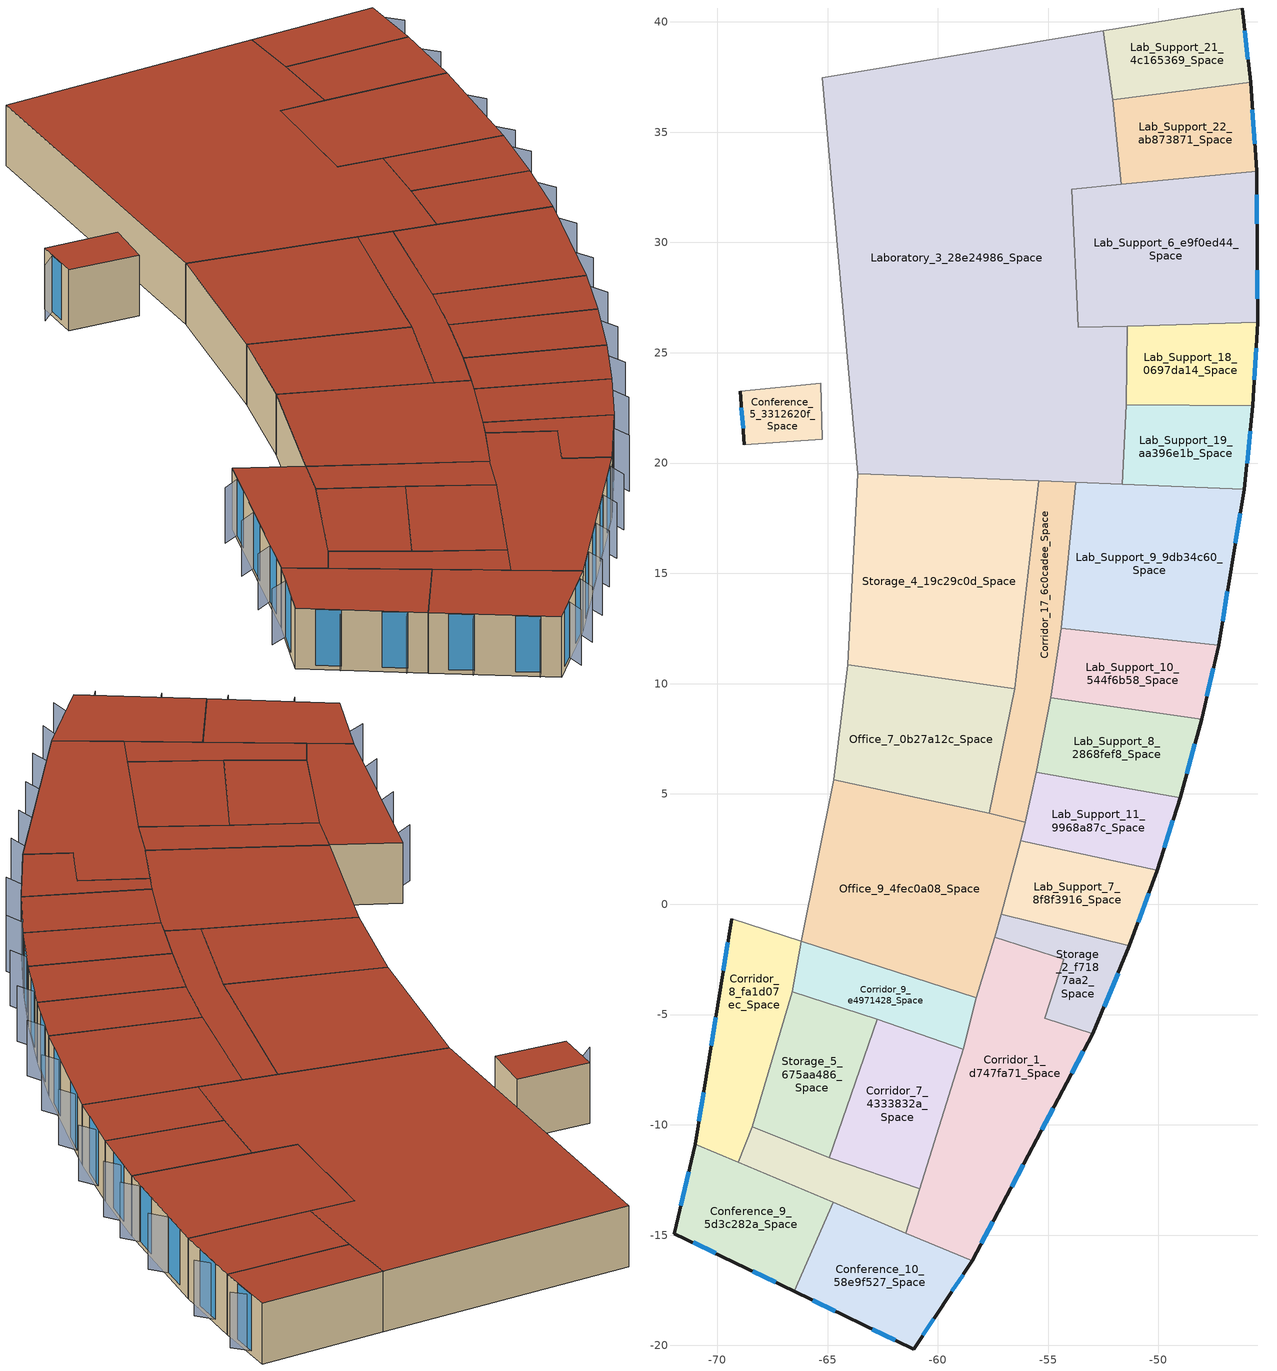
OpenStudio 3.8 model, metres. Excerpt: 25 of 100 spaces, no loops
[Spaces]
Office_7_0b27a12c_Space
 floor outside: -56.52,9.76 -57.66,4.12 -64.73,5.64 -64.08,10.85 z18.9
 wall to Office_9_4fec0a08_Space: -64.73,5.64 -57.66,4.12 z18.9:21.95
 wall to Corridor_17_6c0cadee_Space: -57.66,4.12 -56.52,9.76 z18.9:21.95
 wall to Storage_4_19c29c0d_Space: -56.52,9.76 -64.08,10.85 z18.9:21.95
 wall to Writeup_b81e36e5_Space: -64.08,10.85 -64.73,5.64 z18.9:21.95
 roof outside: -64.08,10.85 -64.73,5.64 -57.66,4.12 -56.52,9.76 z21.95
Office_9_4fec0a08_Space
 floor outside: -56.03,3.72 -56.24,2.88 -57.12,-0.45 -57.42,-1.49 -58.27,-4.23 -66.18,-1.68 -64.73,5.64 -57.66,4.12 z18.9
 wall to Storage_2_f7187aa2_Space: -57.42,-1.49 -57.12,-0.45 z18.9:21.95
 wall to Lab_Support_7_8f8f3916_Space: -57.12,-0.45 -56.24,2.88 z18.9:21.95
 wall to Lab_Support_11_9968a87c_Space: -56.24,2.88 -56.03,3.72 z18.9:21.95
 wall to Corridor_17_6c0cadee_Space: -56.03,3.72 -57.66,4.12 z18.9:21.95
 wall to Writeup_b81e36e5_Space: -64.73,5.64 -66.18,-1.68 z18.9:21.95
 wall to Corridor_9_e4971428_Space: -66.18,-1.68 -58.27,-4.23 z18.9:21.95
 wall to Corridor_1_d747fa71_Space: -58.27,-4.23 -57.42,-1.49 z18.9:21.95
 roof outside: -64.73,5.64 -66.18,-1.68 -58.27,-4.23 -57.42,-1.49 -57.12,-0.45 -56.24,2.88 -56.03,3.72 -57.66,4.12 z21.95
Lab_Support_6_e9f0ed44_Space
 floor outside: -45.55,33.22 -45.51,26.38 -53.65,26.15 -53.93,32.42 z18.9
 wall outside: -45.51,26.38 -45.55,33.22 z18.9:21.95
 wall to Laboratory_3_28e24986_Space: -51.69,32.63 -53.93,32.42 -53.65,26.15 -51.42,26.21 z18.9:21.95
 wall to Lab_Support_22_ab873871_Space: -45.55,33.22 -51.69,32.63 z18.9:21.95
 wall to Lab_Support_18_0697da14_Space: -51.42,26.21 -45.51,26.38 z18.9:21.95
 window: -45.52,27.44 -45.52,28.74 / -45.53,30.86 -45.54,32.16 z19.12:21.92
 roof outside: -53.93,32.42 -53.65,26.15 -45.51,26.38 -45.55,33.22 z21.95
Lab_Support_7_8f8f3916_Space
 floor outside: -50.06,1.55 -51.32,-1.89 -57.12,-0.45 -56.24,2.88 z18.9
 wall outside: -51.32,-1.89 -50.06,1.55 z18.9:21.95
 wall to Storage_2_f7187aa2_Space: -57.12,-0.45 -51.32,-1.89 z18.9:21.95
 wall to Lab_Support_11_9968a87c_Space: -50.06,1.55 -56.24,2.88 z18.9:21.95
 window: -50.93,-0.82 -50.45,0.49 z19.12:21.92
 roof outside: -56.24,2.88 -57.12,-0.45 -51.32,-1.89 -50.06,1.55 z21.95
Lab_Support_8_2868fef8_Space
 floor outside: -48.05,8.38 -49.02,4.82 -55.53,5.98 -54.89,9.37 z18.9
 wall outside: -49.02,4.82 -48.05,8.38 z18.9:21.95
 wall to Lab_Support_11_9968a87c_Space: -55.53,5.98 -49.02,4.82 z18.9:21.95
 wall to Lab_Support_10_544f6b58_Space: -48.05,8.38 -54.89,9.37 z18.9:21.95
 wall to Corridor_17_6c0cadee_Space: -54.89,9.37 -55.53,5.98 z18.9:21.95
 window: -48.72,5.93 -48.35,7.28 z19.12:21.92
 roof outside: -54.89,9.37 -55.53,5.98 -49.02,4.82 -48.05,8.38 z21.95
Lab_Support_9_9db34c60_Space
 floor outside: -46.1,18.82 -47.28,11.74 -54.41,12.51 -53.75,19.12 z18.9
 wall outside: -47.28,11.74 -46.1,18.82 z18.9:21.95
 wall to Lab_Support_10_544f6b58_Space: -54.41,12.51 -47.28,11.74 z18.9:21.95
 wall to Laboratory_3_28e24986_Space: -51.65,19.04 -53.75,19.12 z18.9:21.95
 wall to Corridor_17_6c0cadee_Space: -53.75,19.12 -54.41,12.51 z18.9:21.95
 wall to Lab_Support_19_aa396e1b_Space: -46.1,18.82 -51.65,19.04 z18.9:21.95
 window: -47.09,12.84 -46.87,14.19 / -46.51,16.38 -46.29,17.72 z19.12:21.92
 roof outside: -53.75,19.12 -54.41,12.51 -47.28,11.74 -46.1,18.82 z21.95
Lab_Support_10_544f6b58_Space
 floor outside: -47.28,11.74 -48.05,8.38 -54.89,9.37 -54.41,12.51 z18.9
 wall outside: -48.05,8.38 -47.28,11.74 z18.9:21.95
 wall to Corridor_17_6c0cadee_Space: -54.41,12.51 -54.89,9.37 z18.9:21.95
 window: -47.81,9.42 -47.51,10.7 z19.12:21.92
 roof outside: -54.41,12.51 -54.89,9.37 -48.05,8.38 -47.28,11.74 z21.95
Lab_Support_11_9968a87c_Space
 floor outside: -49.02,4.82 -50.06,1.55 -56.24,2.88 -56.03,3.72 -55.53,5.98 z18.9
 wall outside: -50.06,1.55 -49.02,4.82 z18.9:21.95
 wall to Corridor_17_6c0cadee_Space: -55.53,5.98 -56.03,3.72 z18.9:21.95
 window: -49.74,2.57 -49.34,3.81 z19.12:21.92
 roof outside: -55.53,5.98 -56.03,3.72 -56.24,2.88 -50.06,1.55 -49.02,4.82 z21.95
Lab_Support_18_0697da14_Space
 floor outside: -45.51,26.38 -45.72,22.6 -51.47,22.65 -51.42,26.21 z18.9
 wall outside: -45.72,22.6 -45.51,26.38 z18.9:21.95
 wall to Lab_Support_19_aa396e1b_Space: -51.47,22.65 -45.72,22.6 z18.9:21.95
 wall to Laboratory_3_28e24986_Space: -51.42,26.21 -51.47,22.65 z18.9:21.95
 window: -45.66,23.77 -45.58,25.21 z19.12:21.92
 roof outside: -51.42,26.21 -51.47,22.65 -45.72,22.6 -45.51,26.38 z21.95
Lab_Support_19_aa396e1b_Space
 floor outside: -45.72,22.6 -46.1,18.82 -51.65,19.04 -51.47,22.65 z18.9
 wall outside: -46.1,18.82 -45.72,22.6 z18.9:21.95
 wall to Laboratory_3_28e24986_Space: -51.47,22.65 -51.65,19.04 z18.9:21.95
 window: -45.99,19.99 -45.84,21.43 z19.12:21.92
 roof outside: -51.47,22.65 -51.65,19.04 -46.1,18.82 -45.72,22.6 z21.95
Lab_Support_21_4c165369_Space
 floor outside: -46.2,40.63 -45.82,37.28 -52.07,36.47 -52.49,39.59 z18.9
 wall outside: -45.82,37.28 -46.2,40.63 z18.9:21.95
 wall to Lab_Support_5_fa7be7b9_Space: -46.2,40.63 -52.49,39.59 z18.9:21.95
 wall to Laboratory_3_28e24986_Space: -52.49,39.59 -52.07,36.47 z18.9:21.95
 wall to Lab_Support_22_ab873871_Space: -52.07,36.47 -45.82,37.28 z18.9:21.95
 window: -45.94,38.31 -46.08,39.59 z19.12:21.92
 roof outside: -52.49,39.59 -52.07,36.47 -45.82,37.28 -46.2,40.63 z21.95
Lab_Support_22_ab873871_Space
 floor outside: -45.82,37.28 -45.55,33.22 -51.69,32.63 -52.07,36.47 z18.9
 wall outside: -45.55,33.22 -45.82,37.28 z18.9:21.95
 wall to Laboratory_3_28e24986_Space: -52.07,36.47 -51.69,32.63 z18.9:21.95
 window: -45.63,34.48 -45.74,36.02 z19.12:21.92
 roof outside: -52.07,36.47 -51.69,32.63 -45.55,33.22 -45.82,37.28 z21.95
Laboratory_3_28e24986_Space
 floor outside: -52.49,39.59 -52.07,36.47 -51.69,32.63 -53.93,32.42 -53.65,26.15 -51.42,26.21 -51.47,22.65 -51.65,19.04 -63.63,19.52 -65.23,37.48 z18.9
 wall to Laboratory_1_ea6b16f2_Space: -52.49,39.59 -65.23,37.48 z18.9:21.95
 wall to Writeup_b81e36e5_Space: -65.23,37.48 -63.63,19.52 z18.9:21.95
 wall to Corridor_17_6c0cadee_Space: -55.43,19.19 -53.75,19.12 z18.9:21.95
 wall to Storage_4_19c29c0d_Space: -63.63,19.52 -55.43,19.19 z18.9:21.95
 roof outside: -65.23,37.48 -63.63,19.52 -51.65,19.04 -51.47,22.65 -51.42,26.21 -53.65,26.15 -53.93,32.42 -51.69,32.63 -52.07,36.47 -52.49,39.59 z21.95
Conference_5_3312620f_Space
 floor outside: -65.31,23.61 -65.25,21.07 -68.77,20.84 -68.96,23.26 z18.9
 wall outside: -68.96,23.26 -68.77,20.84 z18.9:21.95
 wall to Writeup_b81e36e5_Space: -68.77,20.84 -65.25,21.07 -65.31,23.61 -68.96,23.26 z18.9:21.95
 window: -68.9,22.51 -68.83,21.59 z19.12:21.92
 roof outside: -68.96,23.26 -68.77,20.84 -65.25,21.07 -65.31,23.61 z21.95
Conference_9_5d3c282a_Space
 floor outside: -64.74,-13.52 -66.52,-17.54 -71.94,-14.93 -71,-10.88 z18.9
 wall outside: -71,-10.88 -71.94,-14.93 -66.52,-17.54 z18.9:21.95
 wall to Conference_10_58e9f527_Space: -66.52,-17.54 -64.74,-13.52 z18.9:21.95
 wall to Corridor_8_fa1d07ec_Space: -69.05,-11.7 -71,-10.88 z18.9:21.95
 wall to Corridor_10_3e30aa82_Space: -64.74,-13.52 -69.05,-11.7 z18.9:21.95
 window: -71.29,-12.13 -71.65,-13.67 / -71.1,-15.33 -70.07,-15.83 / -68.39,-16.64 -67.36,-17.14 z19.12:21.92
 roof outside: -71,-10.88 -71.94,-14.93 -66.52,-17.54 -64.74,-13.52 z21.95
Conference_10_58e9f527_Space
 floor outside: -58.45,-16.17 -61.09,-20.16 -66.52,-17.54 -64.74,-13.52 z18.9
 wall outside: -66.52,-17.54 -61.09,-20.16 -58.45,-16.17 z18.9:21.95
 wall to Corridor_1_d747fa71_Space: -58.45,-16.17 -61.45,-14.9 z18.9:21.95
 wall to Corridor_10_3e30aa82_Space: -61.45,-14.9 -64.74,-13.52 z18.9:21.95
 window: -65.68,-17.95 -64.64,-18.45 / -62.96,-19.26 -61.93,-19.76 / -60.68,-19.54 -60.18,-18.78 / -59.36,-17.55 -58.86,-16.78 z19.12:21.92
 roof outside: -64.74,-13.52 -66.52,-17.54 -61.09,-20.16 -58.45,-16.17 z21.95
Corridor_1_d747fa71_Space
 floor outside: -54.28,-2.49 -55.16,-5.17 -52.98,-5.87 -58.45,-16.17 -61.45,-14.9 -58.85,-6.56 -58.27,-4.23 -57.42,-1.49 z18.9
 wall outside: -58.45,-16.17 -52.98,-5.87 z18.9:21.95
 wall to Corridor_10_3e30aa82_Space: -60.82,-12.9 -61.45,-14.9 z18.9:21.95
 wall to Corridor_7_4333832a_Space: -58.85,-6.56 -60.82,-12.9 z18.9:21.95
 wall to Storage_2_f7187aa2_Space: -52.98,-5.87 -55.16,-5.17 -54.28,-2.49 -57.42,-1.49 z18.9:21.95
 wall to Corridor_9_e4971428_Space: -58.27,-4.23 -58.85,-6.56 z18.9:21.95
 window: -58.03,-15.37 -57.51,-14.39 / -56.66,-12.8 -56.14,-11.82 / -55.29,-10.22 -54.77,-9.24 / -53.93,-7.65 -53.4,-6.67 z19.12:21.92
 roof outside: -57.42,-1.49 -58.27,-4.23 -58.85,-6.56 -61.45,-14.9 -58.45,-16.17 -52.98,-5.87 -55.16,-5.17 -54.28,-2.49 z21.95
Corridor_7_4333832a_Space
 floor outside: -58.85,-6.56 -60.82,-12.9 -64.93,-11.48 -62.75,-5.21 z18.9
 wall to Storage_5_675aa486_Space: -62.75,-5.21 -64.93,-11.48 z18.9:21.95
 wall to Corridor_9_e4971428_Space: -58.85,-6.56 -62.75,-5.21 z18.9:21.95
 wall to Corridor_10_3e30aa82_Space: -64.93,-11.48 -60.82,-12.9 z18.9:21.95
 roof outside: -62.75,-5.21 -64.93,-11.48 -60.82,-12.9 -58.85,-6.56 z21.95
Corridor_8_fa1d07ec_Space
 floor outside: -66.18,-1.68 -66.61,-3.97 -68.41,-10.09 -69.05,-11.7 -71,-10.88 -69.35,-0.66 z18.9
 wall outside: -69.35,-0.66 -71,-10.88 z18.9:21.95
 wall to Writeup_b81e36e5_Space: -66.18,-1.68 -69.35,-0.66 z18.9:21.95
 wall to Corridor_10_3e30aa82_Space: -69.05,-11.7 -68.41,-10.09 z18.9:21.95
 wall to Storage_5_675aa486_Space: -68.41,-10.09 -66.61,-3.97 z18.9:21.95
 wall to Corridor_9_e4971428_Space: -66.61,-3.97 -66.18,-1.68 z18.9:21.95
 window: -69.52,-1.71 -69.73,-3.01 / -70.07,-5.12 -70.28,-6.42 / -70.62,-8.53 -70.83,-9.83 z19.12:21.92
 roof outside: -69.35,-0.66 -71,-10.88 -69.05,-11.7 -68.41,-10.09 -66.61,-3.97 -66.18,-1.68 z21.95
Corridor_9_e4971428_Space
 floor outside: -58.27,-4.23 -58.85,-6.56 -62.75,-5.21 -66.61,-3.97 -66.18,-1.68 z18.9
 wall to Storage_5_675aa486_Space: -66.61,-3.97 -62.75,-5.21 z18.9:21.95
 roof outside: -66.18,-1.68 -66.61,-3.97 -62.75,-5.21 -58.85,-6.56 -58.27,-4.23 z21.95
Corridor_10_3e30aa82_Space
 floor outside: -60.82,-12.9 -61.45,-14.9 -69.05,-11.7 -68.41,-10.09 -64.93,-11.48 z18.9
 wall to Storage_5_675aa486_Space: -64.93,-11.48 -68.41,-10.09 z18.9:21.95
 roof outside: -68.41,-10.09 -69.05,-11.7 -61.45,-14.9 -60.82,-12.9 -64.93,-11.48 z21.95
Corridor_17_6c0cadee_Space
 floor outside: -53.75,19.12 -54.41,12.51 -54.89,9.37 -55.53,5.98 -56.03,3.72 -57.66,4.12 -56.52,9.76 -55.43,19.19 z18.9
 wall to Storage_4_19c29c0d_Space: -55.43,19.19 -56.52,9.76 z18.9:21.95
 roof outside: -55.43,19.19 -56.52,9.76 -57.66,4.12 -56.03,3.72 -55.53,5.98 -54.89,9.37 -54.41,12.51 -53.75,19.12 z21.95
Storage_2_f7187aa2_Space
 floor outside: -51.32,-1.89 -52.98,-5.87 -55.16,-5.17 -54.28,-2.49 -57.42,-1.49 -57.12,-0.45 z18.9
 wall outside: -52.98,-5.87 -51.32,-1.89 z18.9:21.95
 window: -52.47,-4.64 -51.83,-3.12 z19.12:21.92
 roof outside: -57.12,-0.45 -57.42,-1.49 -54.28,-2.49 -55.16,-5.17 -52.98,-5.87 -51.32,-1.89 z21.95
Storage_4_19c29c0d_Space
 floor outside: -55.43,19.19 -56.52,9.76 -64.08,10.85 -63.63,19.52 z18.9
 wall to Writeup_b81e36e5_Space: -63.63,19.52 -64.08,10.85 z18.9:21.95
 roof outside: -63.63,19.52 -64.08,10.85 -56.52,9.76 -55.43,19.19 z21.95
Storage_5_675aa486_Space
 floor outside: -62.75,-5.21 -64.93,-11.48 -68.41,-10.09 -66.61,-3.97 z18.9
 roof outside: -66.61,-3.97 -68.41,-10.09 -64.93,-11.48 -62.75,-5.21 z21.95
shading: -44.81,26.73 -45.52,27.44 / -44.82,30.16 -45.53,30.86 / -50.03,-0.42 -50.45,0.49 / -47.85,6.41 -48.35,7.28 / -46.29,13.37 -46.87,14.19 / -45.7,16.91 -46.29,17.72 / -46.98,9.86 -47.51,10.7 / -48.88,2.92 -49.34,3.81 / -44.91,24.47 -45.58,25.21 / -45.21,20.66 -45.84,21.43 / -45.3,38.97 -46.08,39.59 / -44.98,35.36 -45.74,36.02 / -69.55,21.75 -68.9,22.51 / -72.14,-12.66 -71.29,-12.13 / -70.28,-16.28 -70.07,-15.83 / -67.57,-17.59 -67.36,-17.14 / -64.86,-18.9 -64.64,-18.45 / -62.15,-20.21 -61.93,-19.76 / -59.98,-19.76 -60.18,-18.78 / -58.66,-17.76 -58.86,-16.78 / -57.21,-15.35 -57.51,-14.39 / -55.85,-12.77 -56.14,-11.82 / -54.48,-10.2 -54.77,-9.24 / -53.11,-7.63 -53.4,-6.67 / -70.33,-2.3 -69.52,-1.71 / -70.88,-5.71 -70.07,-5.12 / -71.43,-9.11 -70.62,-8.53 / -51.45,-4.05 -51.83,-3.12 z19.12:21.92
[Building]
LabBuilding: Default Construction Set=Default Generic Construction Set
[Material]
Name | Roughness | Thickness {m} | Conductivity {W/m-K} | Density {kg/m3} | Specific Heat {J/kg-K} | Thermal Absorptance | Solar Absorptance | Visible Absorptance
Generic Wall Air Gap | Smooth | 0.1 | 0.667 | 1.28 | 1000 | 0.9 | 0.7 | 0.7
8 in. Concrete Block Basement Wall | MediumRough | 0.2032 | 1.32511 | 1842 | 911.412 | 0.9 | 0.7 | 0.7
Generic 25mm Wood | MediumSmooth | 0.0254 | 0.15 | 608 | 1630 | 0.9 | 0.5 | 0.5
25mm Stucco | Smooth | 0.0254 | 0.719518 | 1856 | 839.458 | 0.9 | 0.7 | 0.7
Generic Acoustic Tile | MediumSmooth | 0.02 | 0.06 | 368 | 590 | 0.9 | 0.2 | 0.2
Generic 50mm Insulation | MediumRough | 0.05 | 0.03 | 43 | 1210 | 0.9 | 0.7 | 0.7
5/8 in. Gypsum Board | MediumSmooth | 0.0159 | 0.159893 | 800.002 | 1089.3 | 0.9 | 0.7 | 0.7
Generic Roof Membrane | MediumRough | 0.01 | 0.16 | 1120 | 1460 | 0.9 | 0.65 | 0.65
Generic HW Concrete | MediumRough | 0.2 | 1.95 | 2240 | 900 | 0.9 | 0.8 | 0.8
F08 Metal surface; Metal Roof Surface | Smooth | 0.0008 | 45.2497 | 7824.02 | 499.678 | 0.9 | 0.7 | 0.7
Generic 25mm Insulation | MediumRough | 0.025 | 0.03 | 43 | 1210 | 0.9 | 0.7 | 0.7
Roof Membrane | VeryRough | 0.0095 | 0.159893 | 1121.29 | 1459.06 | 0.9 | 0.7 | 0.7
Generic Ceiling Air Gap | Smooth | 0.1 | 0.556 | 1.28 | 1000 | 0.9 | 0.7 | 0.7
Generic LW Concrete | MediumRough | 0.1 | 0.53 | 1280 | 840 | 0.9 | 0.8 | 0.8
8 in. Normalweight Concrete Floor | MediumRough | 0.2032 | 2.30846 | 2322.01 | 831.464 | 0.9 | 0.7 | 0.7
Generic Painted Metal | Smooth | 0.0015 | 45 | 7690 | 410 | 0.9 | 0.5 | 0.5
Generic Brick | MediumRough | 0.1 | 0.9 | 1920 | 790 | 0.9 | 0.65 | 0.65
Generic Gypsum Board | MediumSmooth | 0.0127 | 0.16 | 800 | 1090 | 0.9 | 0.5 | 0.5
Material 1 | Smooth | 0.1 | 0.1 | 0.1 | 1400 |  | 0.65 | 0.65
[Material:NoMass] Thermal Absorptance=0.9; Solar Absorptance=0.7
Name | Roughness | Thermal Resistance {m2-K/W} | Visible Absorptance
Typical Insulation-R7 | MediumSmooth | 1.23277 | 0.7
Typical Insulation-R31 | MediumSmooth | 5.45942 | 0.7
Typical Insulation-R17 | MediumSmooth | 2.99387 | 0.7
Typical Insulation-R24 | MediumSmooth | 4.22664 | 0.7
Typical Insulation-R4 | MediumSmooth | 0.704441 | 0.7
Typical Insulation-R2 | MediumSmooth | 0.35222 | 0.7
Typical Carpet Pad | VeryRough | 0.21648 | 0.8
[WindowMaterial:Gas] Gas Type=Air
Name | Thickness {m}
AIR 13MM; Generic Window Air Gap | 0.0127
Gap_1_W_0_0038 | 0.0038
[WindowMaterial:Glazing] Optical Data Type=SpectralAverage; Infrared Transmittance at Normal Incidence=0; Dirt Correction Factor for Solar and Visible Transmittance=1; Solar Diffusing=No
Name | Thickness {m} | Solar Transmittance at Normal Incidence | Front Side Solar Reflectance at Normal Incidence | Back Side Solar Reflectance at Normal Incidence | Visible Transmittance at Normal Incidence | Front Side Visible Reflectance at Normal Incidence | Back Side Visible Reflectance at Normal Incidence | Front Side Infrared Hemispherical Emissivity | Back Side Infrared Hemispherical Emissivity | Conductivity {W/m-K}
Glass_2027F_LayerAvg | 0.004 | 0.369744 | 0.470069 | 0.340935 | 0.765222 | 0.0546 | 0.073741 | 0.03675 | 0.84 | 0.999331
CLEAR 6MM | 0.006 | 0.775 | 0.071 | 0.071 | 0.881 | 0.08 | 0.08 | 0.84 | 0.84 | 0.899398
Glass_2052_LayerAvg | 0.00837 | 0.507767 | 0.054228 | 0.0544931 | 0.586833 | 0.05805 | 0.058397 | 0.84 | 0.84 | 0.999331
Generic Clear Glass | 0.006 | 0.77 | 0.07 | 0.07 | 0.88 | 0.08 | 0.08 | 0.84 | 0.84 | 1
Generic Low-e Glass | 0.006 | 0.45 | 0.36 | 0.36 | 0.71 | 0.21 | 0.21 | 0.84 | 0.047 | 1
REF D CLEAR 6MM | 0.006 | 0.429 | 0.308 | 0.379 | 0.334 | 0.453 | 0.505 | 0.84 | 0.82 | 0.899398
REF B CLEAR HI 6MM | 0.006 | 0.24 | 0.16 | 0.32 | 0.3 | 0.16 | 0.29 | 0.84 | 0.6 | 0.899398
[Construction]
Generic Ground Slab: Generic 50mm Insulation, Generic HW Concrete
Generic Exposed Floor: Generic Painted Metal, Generic Ceiling Air Gap, Generic 50mm Insulation, Generic LW Concrete
Typical Insulated Carpeted 8in Slab Floor-R5: Typical Insulation-R4, 8 in. Normalweight Concrete Floor, Typical Carpet Pad
Generic Double Pane: Generic Low-e Glass, Generic Window Air Gap, Generic Clear Glass
Generic Shade: Material 1
Generic Underground Wall: Generic 50mm Insulation, Generic HW Concrete, Generic Wall Air Gap, Generic Gypsum Board
U 0.44 SHGC 0.26 Dbl Ref-B-H Clr 6mm/13mm Air: REF B CLEAR HI 6MM, AIR 13MM, CLEAR 6MM
Generic Underground Roof: Generic 50mm Insulation, Generic HW Concrete, Generic Ceiling Air Gap, Generic Acoustic Tile
Generic Interior Floor: Generic Acoustic Tile, Generic Ceiling Air Gap, Generic LW Concrete
Typical IEAD Roof-R32: Roof Membrane, Typical Insulation-R31, Metal Roof Surface
Typical Insulated Basement Mass Wall-R8: Typical Insulation-R7, 8 in. Concrete Block Basement Wall
Generic Interior Door: Generic 25mm Wood
Typical Insulated Steel Framed Exterior Wall-R19: 25mm Stucco, 5/8 in. Gypsum Board, Typical Insulation-R17, 5/8 in. Gypsum Board
Generic Single Pane: Generic Clear Glass
Typical Overhead Door-R2: Typical Insulation-R2
Typical Insulated Metal Door-R2: F08 Metal surface, Typical Insulation-R2
Generic Exterior Wall: Generic Brick, Generic LW Concrete, Generic 50mm Insulation, Generic Wall Air Gap, Generic Gypsum Board
Generic Roof: Generic Roof Membrane, Generic 50mm Insulation, Generic LW Concrete, Generic Ceiling Air Gap, Generic Acoustic Tile
U 0.48 SHGC 0.40 Dbl Ref-D Clr 6mm/13mm: REF D CLEAR 6MM, AIR 13MM, CLEAR 6MM
Generic Interior Wall: Generic Gypsum Board, Generic Wall Air Gap, Generic Gypsum Board
Generic Exterior Door: Generic Painted Metal, Generic 25mm Insulation, Generic Painted Metal
Generic Interior Ceiling: Generic LW Concrete, Generic Ceiling Air Gap, Generic Acoustic Tile
Typical Insulated Steel Framed Exterior Floor-R27: 25mm Stucco, 5/8 in. Gypsum Board, Typical Insulation-R24, 5/8 in. Gypsum Board, Typical Carpet Pad
Window_U_0.50_SHGC_0.40_Skylight_Frame_Width_0.430_in: Glass_2052_LayerAvg, Gap_1_W_0_0038, Glass_2027F_LayerAvg
[DefaultConstructionSet]
Name | Default Exterior Surface Constructions | Default Interior Surface Constructions | Default Ground Contact Surface Constructions | Default Exterior SubSurface Constructions | Default Interior SubSurface Constructions | Space Shading Construction | Adiabatic Surface Construction
Default Generic Construction Set | Default Surface Constructions 2 | Default Surface Constructions 1 | Default Surface Constructions 3 | Default Sub Surface Constructions 2 | Default Sub Surface Constructions 1 | Generic Shade | Generic Interior Wall
2013::ClimateZone5::SteelFramed | Default Surface Constructions 5 | Default Surface Constructions 4 | Default Surface Constructions 6 | Default Sub Surface Constructions 4 | Default Sub Surface Constructions 3
[DefaultSurfaceConstructions]
Name | Floor Construction | Wall Construction | Roof Ceiling Construction
Default Surface Constructions 1 | Generic Interior Floor | Generic Interior Wall | Generic Interior Ceiling
Default Surface Constructions 2 | Generic Exposed Floor | Generic Exterior Wall | Generic Roof
Default Surface Constructions 3 | Generic Ground Slab | Generic Underground Wall | Generic Underground Roof
Default Surface Constructions 4
Default Surface Constructions 5 | Typical Insulated Steel Framed Exterior Floor-R27 | Typical Insulated Steel Framed Exterior Wall-R19 | Typical IEAD Roof-R32
Default Surface Constructions 6 | Typical Insulated Carpeted 8in Slab Floor-R5 | Typical Insulated Basement Mass Wall-R8
[DefaultSubSurfaceConstructions]
Name | Fixed Window Construction | Operable Window Construction | Door Construction | Glass Door Construction | Overhead Door Construction | Skylight Construction
Default Sub Surface Constructions 1 | Generic Single Pane | Generic Single Pane | Generic Interior Door | Generic Single Pane | Generic Interior Door | Generic Single Pane
Default Sub Surface Constructions 2 | Generic Double Pane | Generic Double Pane | Generic Exterior Door | Generic Double Pane | Generic Exterior Door | Generic Double Pane
Default Sub Surface Constructions 3
Default Sub Surface Constructions 4 | U 0.48 SHGC 0.40 Dbl Ref-D Clr 6mm/13mm | U 0.48 SHGC 0.40 Dbl Ref-D Clr 6mm/13mm | Typical Insulated Metal Door-R2 | U 0.44 SHGC 0.26 Dbl Ref-B-H Clr 6mm/13mm Air | Typical Overhead Door-R2 | Window_U_0.50_SHGC_0.40_Skylight_Frame_Width_0.430_in
[SpaceType]
Name | Design Specification Outdoor Air Object | Standards Space Type
2013::MediumOffice::ClosedOffice | 2013::MediumOffice::ClosedOffice_Ventilation | ClosedOffice
2013::Laboratory::Open lab | 2013::Laboratory::Open lab_Ventilation | Open lab
2013::MediumOffice::Conference | 2013::MediumOffice::Conference_Ventilation | Conference
2013::MediumOffice::Storage | 2013::MediumOffice::Storage_Ventilation | Storage
2013::MediumOffice::Corridor | 2013::MediumOffice::Corridor_Ventilation | Corridor
2013::Laboratory::Lab with fume hood | 2013::Laboratory::Lab with fume hood_Ventilation | Lab with fume hood
[People:Definition] Number of People Calculation Method=People/Area; Fraction Radiant=0.3; Sensible Heat Fraction=Autocalculate
Name | People per Space Floor Area {person/m2}
2013::MediumOffice::ClosedOffice_People | 0.0511286
2013::Laboratory::Open lab_People; 2013::Laboratory::Lab with fume hood_People | 0.0538196
2013::MediumOffice::Conference_People | 0.538196
[People] Multiplier=1
Name | People Definition | Space or SpaceType | Number of People Schedule | Activity Level Schedule
2013::MediumOffice::ClosedOffice_People | 2013::MediumOffice::ClosedOffice_People | 2013::MediumOffice::ClosedOffice | OfficeMedium BLDG_OCC_SCH | OfficeMedium ACTIVITY_SCH
2013::Laboratory::Open lab_People | 2013::Laboratory::Open lab_People | 2013::Laboratory::Open lab | Lab_OCC_SCH | Lab_OCC_Activity
2013::MediumOffice::Conference_People | 2013::MediumOffice::Conference_People | 2013::MediumOffice::Conference | OfficeMedium BLDG_OCC_SCH | OfficeMedium ACTIVITY_SCH
2013::Laboratory::Lab with fume hood_People | 2013::Laboratory::Lab with fume hood_People | 2013::Laboratory::Lab with fume hood | Lab_OCC_SCH | Lab_OCC_Activity
[Lights:Definition] Design Level Calculation Method=Watts/Area; Fraction Radiant=0.7; Fraction Visible=0.2; Return Air Fraction=0
Name | Watts per Space Floor Area {W/m2}
2013::MediumOffice::ClosedOffice_Lighting | 11.9479
2013::Laboratory::Open lab_Lighting; 2013::Laboratory::Lab with fume hood_Lighting | 19.4827
2013::MediumOffice::Conference_Lighting | 13.2396
2013::MediumOffice::Storage_Lighting | 6.781257
2013::MediumOffice::Corridor_Lighting | 7.104174
[Lights] Fraction Replaceable=1
Name | Lights Definition | Space or SpaceType | Schedule
2013::MediumOffice::ClosedOffice_Lighting | 2013::MediumOffice::ClosedOffice_Lighting | 2013::MediumOffice::ClosedOffice | OfficeMedium BLDG_LIGHT_SCH_2013
2013::Laboratory::Open lab_Lighting | 2013::Laboratory::Open lab_Lighting | 2013::Laboratory::Open lab | Lab_LIGHT_SCH
2013::MediumOffice::Conference_Lighting | 2013::MediumOffice::Conference_Lighting | 2013::MediumOffice::Conference | OfficeMedium BLDG_LIGHT_SCH_2013
2013::MediumOffice::Storage_Lighting | 2013::MediumOffice::Storage_Lighting | 2013::MediumOffice::Storage | OfficeMedium BLDG_LIGHT_SCH_2013
2013::MediumOffice::Corridor_Lighting | 2013::MediumOffice::Corridor_Lighting | 2013::MediumOffice::Corridor | OfficeMedium BLDG_LIGHT_SCH_2013
2013::Laboratory::Lab with fume hood_Lighting | 2013::Laboratory::Lab with fume hood_Lighting | 2013::Laboratory::Lab with fume hood | Lab_LIGHT_SCH
[ElectricEquipment:Definition] Design Level Calculation Method=Watts/Area; Fraction Latent=0; Fraction Radiant=0.5; Fraction Lost=0
Name | Watts per Space Floor Area {W/m2}
2013::MediumOffice::ClosedOffice_Electric | 9.364593
2013::Laboratory::Open lab_Electric; 2013::Laboratory::Lab with fume hood_Electric | 43.0556
2013::MediumOffice::Conference_Electric | 10.7639
2013::MediumOffice::Storage_Electric | 0
2013::MediumOffice::Corridor_Electric | 3.121531
[ElectricEquipment]
Name | Electric Equipment Definition | Space or SpaceType | Schedule
2013::MediumOffice::ClosedOffice_Electric | 2013::MediumOffice::ClosedOffice_Electric | 2013::MediumOffice::ClosedOffice | OfficeMedium BLDG_EQUIP_SCH_2013
2013::Laboratory::Open lab_Electric | 2013::Laboratory::Open lab_Electric | 2013::Laboratory::Open lab | Lab_EQUIP_SCH
2013::MediumOffice::Conference_Electric | 2013::MediumOffice::Conference_Electric | 2013::MediumOffice::Conference | OfficeMedium BLDG_EQUIP_SCH_2013
2013::MediumOffice::Storage_Electric | 2013::MediumOffice::Storage_Electric | 2013::MediumOffice::Storage | OfficeMedium BLDG_EQUIP_SCH_2013
2013::MediumOffice::Corridor_Electric | 2013::MediumOffice::Corridor_Electric | 2013::MediumOffice::Corridor | OfficeMedium BLDG_EQUIP_SCH_2013
2013::Laboratory::Lab with fume hood_Electric | 2013::Laboratory::Lab with fume hood_Electric | 2013::Laboratory::Lab with fume hood | Lab_EQUIP_SCH
[SpaceInfiltration:DesignFlowRate] Design Flow Rate Calculation Method=Flow/ExteriorArea; Constant Term Coefficient=1; Temperature Term Coefficient=0; Velocity Term Coefficient=0
Name | Space or SpaceType | Schedule | Flow per Exterior Surface Area {m3/s-m2}
2013::MediumOffice::ClosedOffice_Infiltration | 2013::MediumOffice::ClosedOffice | OfficeMedium INFIL_SCH_PNNL | 0.000226568
2013::Laboratory::Open lab_Infiltration | 2013::Laboratory::Open lab | Lab_INFIL_SCH_PNNL | 0.00056896
2013::MediumOffice::Conference_Infiltration | 2013::MediumOffice::Conference | OfficeMedium INFIL_SCH_PNNL | 0.000226568
2013::MediumOffice::Storage_Infiltration | 2013::MediumOffice::Storage | OfficeMedium INFIL_SCH_PNNL | 0.000226568
2013::MediumOffice::Corridor_Infiltration | 2013::MediumOffice::Corridor | OfficeMedium INFIL_SCH_PNNL | 0.000226568
2013::Laboratory::Lab with fume hood_Infiltration | 2013::Laboratory::Lab with fume hood | Lab_INFIL_SCH_PNNL | 0.00056896
[DesignSpecification:OutdoorAir] Outdoor Air Flow Rate {m3/s}=0
Name | Outdoor Air Flow per Person {m3/s-person} | Outdoor Air Flow per Floor Area {m3/s-m2} | Outdoor Air Flow Air Changes per Hour {1/hr}
2013::MediumOffice::ClosedOffice_Ventilation; 2013::MediumOffice::Conference_Ventilation | 0.00235973 | 0.0003048 | 0
2013::Laboratory::Open lab_Ventilation | 0.00471947 | 0.00508 | 6
2013::MediumOffice::Storage_Ventilation | 0 | 0.0006096 | 0
2013::MediumOffice::Corridor_Ventilation | 0 | 0.0003048 | 0
2013::Laboratory::Lab with fume hood_Ventilation | 0.00471947 | 0.0009144 | 15
[Space] Default Construction Set=2013::ClimateZone5::SteelFramed; Building Story=UndefinedStory
Name | Space Type | Thermal Zone
Office_7_0b27a12c_Space | 2013::MediumOffice::ClosedOffice | Office_7_0b27a12c
Office_9_4fec0a08_Space | 2013::MediumOffice::ClosedOffice | Office_9_4fec0a08
Lab_Support_6_e9f0ed44_Space | 2013::Laboratory::Lab with fume hood | Lab_Support_6_e9f0ed44
Lab_Support_7_8f8f3916_Space | 2013::Laboratory::Lab with fume hood | Lab_Support_7_8f8f3916
Lab_Support_8_2868fef8_Space | 2013::Laboratory::Lab with fume hood | Lab_Support_8_2868fef8
Lab_Support_9_9db34c60_Space | 2013::Laboratory::Lab with fume hood | Lab_Support_9_9db34c60
Lab_Support_10_544f6b58_Space | 2013::Laboratory::Lab with fume hood | Lab_Support_10_544f6b58
Lab_Support_11_9968a87c_Space | 2013::Laboratory::Lab with fume hood | Lab_Support_11_9968a87c
Lab_Support_18_0697da14_Space | 2013::Laboratory::Lab with fume hood | Lab_Support_18_0697da14
Lab_Support_19_aa396e1b_Space | 2013::Laboratory::Lab with fume hood | Lab_Support_19_aa396e1b
Lab_Support_21_4c165369_Space | 2013::Laboratory::Lab with fume hood | Lab_Support_21_4c165369
Lab_Support_22_ab873871_Space | 2013::Laboratory::Lab with fume hood | Lab_Support_22_ab873871
Laboratory_3_28e24986_Space | 2013::Laboratory::Open lab | Laboratory_3_28e24986
Conference_5_3312620f_Space | 2013::MediumOffice::Conference | Conference_5_3312620f
Conference_9_5d3c282a_Space | 2013::MediumOffice::Conference | Conference_9_5d3c282a
Conference_10_58e9f527_Space | 2013::MediumOffice::Conference | Conference_10_58e9f527
Corridor_1_d747fa71_Space | 2013::MediumOffice::Corridor | Corridor_1_d747fa71
Corridor_7_4333832a_Space | 2013::MediumOffice::Corridor | Corridor_7_4333832a
Corridor_8_fa1d07ec_Space | 2013::MediumOffice::Corridor | Corridor_8_fa1d07ec
Corridor_9_e4971428_Space | 2013::MediumOffice::Corridor | Corridor_9_e4971428
Corridor_10_3e30aa82_Space | 2013::MediumOffice::Corridor | Corridor_10_3e30aa82
Corridor_17_6c0cadee_Space | 2013::MediumOffice::Corridor | Corridor_17_6c0cadee
Storage_2_f7187aa2_Space | 2013::MediumOffice::Storage | Storage_2_f7187aa2
Storage_4_19c29c0d_Space | 2013::MediumOffice::Storage | Storage_4_19c29c0d
Storage_5_675aa486_Space | 2013::MediumOffice::Storage | Storage_5_675aa486
[ThermalZone] Ceiling Height {m}=3.048; Use Ideal Air Loads=No
Name | Volume {m3} | Thermostat
Office_7_0b27a12c | 124.487 | 2013::MediumOffice::ClosedOffice_Setpoint..Office_7_0b27a12c
Office_9_4fec0a08 | 207.543 | 2013::MediumOffice::ClosedOffice_Setpoint..Office_9_4fec0a08
Lab_Support_6_e9f0ed44 | 165.327 | 2013::Laboratory::Lab with fume hood_Setpoint..Lab_Support_6_e9f0ed44
Lab_Support_7_8f8f3916 | 66.23 | 2013::Laboratory::Lab with fume hood_Setpoint..Lab_Support_7_8f8f3916
Lab_Support_8_2868fef8 | 73.326 | 2013::Laboratory::Lab with fume hood_Setpoint..Lab_Support_8_2868fef8
Lab_Support_9_9db34c60 | 155.58 | 2013::Laboratory::Lab with fume hood_Setpoint..Lab_Support_9_9db34c60
Lab_Support_10_544f6b58 | 70.9534 | 2013::Laboratory::Lab with fume hood_Setpoint..Lab_Support_10_544f6b58
Lab_Support_11_9968a87c | 64.842 | 2013::Laboratory::Lab with fume hood_Setpoint..Lab_Support_11_9968a87c
Lab_Support_18_0697da14 | 65.1713 | 2013::Laboratory::Lab with fume hood_Setpoint..Lab_Support_18_0697da14
Lab_Support_19_aa396e1b | 63.7 | 2013::Laboratory::Lab with fume hood_Setpoint..Lab_Support_19_aa396e1b
Lab_Support_21_4c165369 | 62.9295 | 2013::Laboratory::Lab with fume hood_Setpoint..Lab_Support_21_4c165369
Lab_Support_22_ab873871 | 75.1639 | 2013::Laboratory::Lab with fume hood_Setpoint..Lab_Support_22_ab873871
Laboratory_3_28e24986 | 707.77 | 2013::Laboratory::Open lab_Setpoint..Laboratory_3_28e24986
Conference_5_3312620f | 27.2496 | 2013::MediumOffice::Conference_Setpoint..Conference_5_3312620f
Conference_9_5d3c282a | 82.7483 | 2013::MediumOffice::Conference_Setpoint..Conference_9_5d3c282a
Conference_10_58e9f527 | 89.3154 | 2013::MediumOffice::Conference_Setpoint..Conference_10_58e9f527
Corridor_1_d747fa71 | 178.165 | 2013::MediumOffice::Corridor_Setpoint..Corridor_1_d747fa71
Corridor_7_4333832a | 85.7543 | 2013::MediumOffice::Corridor_Setpoint..Corridor_7_4333832a
Corridor_8_fa1d07ec | 90.3781 | 2013::MediumOffice::Corridor_Setpoint..Corridor_8_fa1d07ec
Corridor_9_e4971428 | 58.6897 | 2013::MediumOffice::Corridor_Setpoint..Corridor_9_e4971428
Corridor_10_3e30aa82 | 46.4259 | 2013::MediumOffice::Corridor_Setpoint..Corridor_10_3e30aa82
Corridor_17_6c0cadee | 80.6759 | 2013::MediumOffice::Corridor_Setpoint..Corridor_17_6c0cadee
Storage_2_f7187aa2 | 43.6122 | 2013::MediumOffice::Storage_Setpoint..Storage_2_f7187aa2
Storage_4_19c29c0d | 218.941 | 2013::MediumOffice::Storage_Setpoint..Storage_4_19c29c0d
Storage_5_675aa486 | 77.2456 | 2013::MediumOffice::Storage_Setpoint..Storage_5_675aa486
[Sizing:Zone] Zone Cooling Design Supply Air Temperature Input Method=SupplyAirTemperature; Zone Cooling Design Supply Air Temperature {C}=14; Zone Cooling Design Supply Air Temperature Difference {deltaC}=11.11; Zone Heating Design Supply Air Temperature Input Method=SupplyAirTemperature; Zone Heating Design Supply Air Temperature {C}=40; Zone Heating Design Supply Air Temperature Difference {deltaC}=11.11; Zone Cooling Design Supply Air Humidity Ratio {kg-H2O/kg-air}=0.0085; Zone Heating Design Supply Air Humidity Ratio {kg-H2O/kg-air}=0.008; Cooling Design Air Flow Method=DesignDay; Heating Design Air Flow Method=DesignDay; Account for Dedicated Outdoor Air System=No; Dedicated Outdoor Air System Control Strategy=NeutralSupplyAir; Dedicated Outdoor Air Low Setpoint Temperature for Design {C}=autosize; Dedicated Outdoor Air High Setpoint Temperature for Design {C}=autosize; Zone Load Sizing Method=Sensible Load Only No Latent Load; Zone Latent Cooling Design Supply Air Humidity Ratio Input Method=HumidityRatioDifference; Zone Cooling Design Supply Air Humidity Ratio Difference {kgWater/kgDryAir}=0.005; Zone Latent Heating Design Supply Air Humidity Ratio Input Method=HumidityRatioDifference; Zone Humidification Design Supply Air Humidity Ratio Difference {kgWater/kgDryAir}=0.005
Storage_1_de3e580b; Storage_2_f7187aa2; Storage_3_ea3fe6ec; Storage_4_19c29c0d; Storage_5_675aa486; Storage_6_e283fc4b; Storage_7_bcbb4185
[ThermostatSetpoint:DualSetpoint]
Name | Heating Setpoint Temperature Schedule | Cooling Setpoint Temperature Schedule
2013::MediumOffice::ClosedOffice_Setpoint..Office_7_0b27a12c; 2013::MediumOffice::ClosedOffice_Setpoint..Office_9_4fec0a08; 2013::MediumOffice::Conference_Setpoint..Conference_5_3312620f; 2013::MediumOffice::Conference_Setpoint..Conference_9_5d3c282a; 2013::MediumOffice::Conference_Setpoint..Conference_10_58e9f527; 2013::MediumOffice::Corridor_Setpoint..Corridor_1_d747fa71; 2013::MediumOffice::Corridor_Setpoint..Corridor_7_4333832a; 2013::MediumOffice::Corridor_Setpoint..Corridor_8_fa1d07ec; 2013::MediumOffice::Corridor_Setpoint..Corridor_9_e4971428; 2013::MediumOffice::Corridor_Setpoint..Corridor_10_3e30aa82; 2013::MediumOffice::Corridor_Setpoint..Corridor_17_6c0cadee; 2013::MediumOffice::Storage_Setpoint..Storage_2_f7187aa2; 2013::MediumOffice::Storage_Setpoint..Storage_4_19c29c0d; 2013::MediumOffice::Storage_Setpoint..Storage_5_675aa486 | OfficeMedium HTGSETP_SCH_YES_OPTIMUM | OfficeMedium CLGSETP_SCH_YES_OPTIMUM
2013::Laboratory::Lab with fume hood_Setpoint..Lab_Support_6_e9f0ed44; 2013::Laboratory::Lab with fume hood_Setpoint..Lab_Support_7_8f8f3916; 2013::Laboratory::Lab with fume hood_Setpoint..Lab_Support_8_2868fef8; 2013::Laboratory::Lab with fume hood_Setpoint..Lab_Support_9_9db34c60; 2013::Laboratory::Lab with fume hood_Setpoint..Lab_Support_10_544f6b58; 2013::Laboratory::Lab with fume hood_Setpoint..Lab_Support_11_9968a87c; 2013::Laboratory::Lab with fume hood_Setpoint..Lab_Support_18_0697da14; 2013::Laboratory::Lab with fume hood_Setpoint..Lab_Support_19_aa396e1b; 2013::Laboratory::Lab with fume hood_Setpoint..Lab_Support_21_4c165369; 2013::Laboratory::Lab with fume hood_Setpoint..Lab_Support_22_ab873871; 2013::Laboratory::Open lab_Setpoint..Laboratory_3_28e24986 | Lab_HTGSETP_SCH | Lab_CLGSETP_SCH
[BuildingStory]
UndefinedStory
[AvailabilityManager:NightCycle]
Availability Manager Night Cycle 1: Applicability Schedule=Always On Discrete; Control Type=CycleOnAnyZoneFansOnly; Thermostat Tolerance {deltaC}=1; Cycling Run Time {s}=3600
[Schedule:Ruleset]
Name | Default Day Schedule | Summer Design Day Schedule | Winter Design Day Schedule
Lab_LIGHT_SCH | Lab_LIGHT_SCH_Default | Lab_LIGHT_SCH_SmrDsn 1 | Lab_LIGHT_SCH_WntrDsn 1
OfficeMedium BLDG_EQUIP_SCH_2013 | OfficeMedium BLDG_EQUIP_SCH_2013_Sat | OfficeMedium BLDG_EQUIP_SCH_2013_SmrDsn 1 | OfficeMedium BLDG_EQUIP_SCH_2013_WntrDsn 1
Lab_INFIL_SCH_PNNL | Lab_INFIL_SCH_PNNL_Default | Lab_INFIL_SCH_PNNL_SmrDsn 1 | Lab_INFIL_SCH_PNNL_WntrDsn 1
OfficeMedium HTGSETP_SCH_YES_OPTIMUM | OfficeMedium HTGSETP_SCH_YES_OPTIMUM_Default | OfficeMedium HTGSETP_SCH_YES_OPTIMUM_SmrDsn 1 | OfficeMedium HTGSETP_SCH_YES_OPTIMUM_WntrDsn 1
OfficeMedium ACTIVITY_SCH | OfficeMedium ACTIVITY_SCH_Default | OfficeMedium ACTIVITY_SCH_SmrDsn 1 | OfficeMedium ACTIVITY_SCH_WntrDsn 1
OfficeMedium BLDG_OCC_SCH | OfficeMedium BLDG_OCC_SCH_Default | OfficeMedium BLDG_OCC_SCH_SmrDsn 1 | OfficeMedium BLDG_OCC_SCH_WntrDsn 1
Lab_OCC_SCH | Lab_OCC_SCH_Default | Lab_OCC_SCH_SmrDsn 1 | Lab_OCC_SCH_WntrDsn 1
Lab_EQUIP_SCH | Lab_EQUIP_SCH_Default | Lab_EQUIP_SCH_SmrDsn 1 | Lab_EQUIP_SCH_WntrDsn 1
OfficeMedium CLGSETP_SCH_YES_OPTIMUM | OfficeMedium CLGSETP_SCH_YES_OPTIMUM_Default | OfficeMedium CLGSETP_SCH_YES_OPTIMUM_SmrDsn 1 | OfficeMedium CLGSETP_SCH_YES_OPTIMUM_WntrDsn 1
OfficeMedium INFIL_SCH_PNNL | OfficeMedium INFIL_SCH_PNNL_Default | OfficeMedium INFIL_SCH_PNNL_SmrDsn 1 | OfficeMedium INFIL_SCH_PNNL_WntrDsn 1
Lab_OCC_Activity | Lab_OCC_Activity_Default | Lab_OCC_Activity_SmrDsn 1 | Lab_OCC_Activity_WntrDsn 1
Lab_HTGSETP_SCH | Lab_HTGSETP_SCH_Default |  | Lab_HTGSETP_SCH_WntrDsn 1
Lab_CLGSETP_SCH | Lab_CLGSETP_SCH_Default | Lab_CLGSETP_SCH_SmrDsn 1
OfficeMedium BLDG_LIGHT_SCH_2013 | OfficeMedium BLDG_LIGHT_SCH_2013_Sat | OfficeMedium BLDG_LIGHT_SCH_2013_SmrDsn 1 | OfficeMedium BLDG_LIGHT_SCH_2013_WntrDsn 1
[Schedule:Day]
Lab_LIGHT_SCH_Default: 7, 0, 0.1, 11, 0, 0.4, 16, 0, 0.2, 24, 0, 0.1
Lab_LIGHT_SCH_SmrDsn 1; OfficeMedium BLDG_EQUIP_SCH_2013_SmrDsn 1; Lab_INFIL_SCH_PNNL_Default; Lab_OCC_SCH_SmrDsn 1; Lab_EQUIP_SCH_SmrDsn 1; OfficeMedium INFIL_SCH_PNNL_Default; OfficeMedium BLDG_LIGHT_SCH_2013_SmrDsn 1: 24, 0, 1
Lab_LIGHT_SCH_WntrDsn 1; OfficeMedium BLDG_EQUIP_SCH_2013_WntrDsn 1; OfficeMedium BLDG_OCC_SCH_WntrDsn 1; Lab_OCC_SCH_WntrDsn 1; Lab_EQUIP_SCH_WntrDsn 1; OfficeMedium BLDG_LIGHT_SCH_2013_WntrDsn 1: 24, 0, 0
Schedule Day 1: 5, 0, 0.2, 6, 0, 0.3, 7, 0, 0.5, 11, 0, 0.9, 12, 0, 0.8, 17, 0, 0.9, 19, 0, 0.5, 21, 0, 0.3, 24, 0, 0.2
OfficeMedium BLDG_EQUIP_SCH_2013_Sat: 6, 0, 0.230755, 8, 0, 0.381235, 12, 0, 0.476543, 17, 0, 0.33358, 19, 0, 0.285926, 24, 0, 0.230755
Schedule Day 2: 6, 0, 0.230755, 18, 0, 0.288107, 24, 0, 0.230755
Schedule Day 3: 6, 0, 0.307674, 8, 0, 0.381235, 12, 0, 0.857778, 13, 0, 0.76247, 17, 0, 0.857778, 18, 0, 0.476543, 24, 0, 0.381235
Lab_INFIL_SCH_PNNL_SmrDsn 1; Schedule Day 4; OfficeMedium INFIL_SCH_PNNL_SmrDsn 1; Schedule Day 23: 6, 0, 1, 22, 0, 0.25, 24, 0, 1
Lab_INFIL_SCH_PNNL_WntrDsn 1; Schedule Day 5; OfficeMedium INFIL_SCH_PNNL_WntrDsn 1; Schedule Day 24: 6, 0, 1, 18, 0, 0.25, 24, 0, 1
OfficeMedium HTGSETP_SCH_YES_OPTIMUM_Default; OfficeMedium HTGSETP_SCH_YES_OPTIMUM_SmrDsn 1: 24, 0, 15.6
OfficeMedium HTGSETP_SCH_YES_OPTIMUM_WntrDsn 1: 5, 0, 15.6, 6, 0, 17.6, 7, 0, 19.6, 22, 0, 21, 24, 0, 15.6
Schedule Day 6: 5, 0, 15.6, 6, 0, 17.8, 7, 0, 20, 17, 0, 21, 24, 0, 15.6
Schedule Day 7: 5, 0, 15.6, 6, 0, 17.8, 7, 0, 20, 22, 0, 21, 24, 0, 15.6
OfficeMedium ACTIVITY_SCH_Default; OfficeMedium ACTIVITY_SCH_SmrDsn 1; OfficeMedium ACTIVITY_SCH_WntrDsn 1: 24, 0, 120
OfficeMedium BLDG_OCC_SCH_Default: 6, 0, 0, 18, 0, 0.05, 24, 0, 0
OfficeMedium BLDG_OCC_SCH_SmrDsn 1: 6, 0, 0, 22, 0, 1, 24, 0, 0.05
Schedule Day 8: 6, 0, 0, 8, 0, 0.1, 12, 0, 0.3, 17, 0, 0.1, 19, 0, 0.05, 24, 0, 0
Schedule Day 9: 6, 0, 0, 7, 0, 0.1, 8, 0, 0.2, 12, 0, 0.95, 13, 0, 0.5, 17, 0, 0.95, 18, 0, 0.3, 22, 0, 0.1, 24, 0, 0.05
Lab_OCC_SCH_Default: 6, 0, 0.05, 8, 0, 0.1, 12, 0, 0.3, 17, 0, 0.1, 24, 0, 0.05
Schedule Day 11: 6, 0, 0.05, 7, 0, 0.1, 8, 0, 0.2, 10, 0, 0.9, 12, 0, 0.45, 17, 0, 0.9, 18, 0, 0.3, 21, 0, 0.1, 24, 0, 0.05
Lab_EQUIP_SCH_Default: 5, 0, 0.2, 7, 0, 0.3, 11, 0, 0.4, 16, 0, 0.3, 24, 0, 0.2
Schedule Day 14: 6, 0, 0.2, 7, 0, 0.3, 8, 0, 0.4, 11, 0, 0.5, 12, 0, 0.4, 16, 0, 0.5, 17, 0, 0.4, 19, 0, 0.3, 24, 0, 0.2
OfficeMedium CLGSETP_SCH_YES_OPTIMUM_Default; OfficeMedium CLGSETP_SCH_YES_OPTIMUM_WntrDsn 1: 24, 0, 26.7
OfficeMedium CLGSETP_SCH_YES_OPTIMUM_SmrDsn 1: 5, 0, 26.7, 6, 0, 25.7, 7, 0, 25, 22, 0, 24, 24, 0, 26.7
Schedule Day 21: 5, 0, 26.7, 6, 0, 25.7, 7, 0, 25, 17, 0, 24, 24, 0, 26.7
Schedule Day 22: 5, 0, 26.7, 6, 0, 25.6, 7, 0, 25, 22, 0, 24, 24, 0, 26.7
Lab_OCC_Activity_Default; Lab_OCC_Activity_SmrDsn 1; Lab_OCC_Activity_WntrDsn 1: 24, 0, 167
Lab_HTGSETP_SCH_Default; Lab_HTGSETP_SCH_WntrDsn 1; Schedule Day 26; Lab_CLGSETP_SCH_Default; Lab_CLGSETP_SCH_SmrDsn 1; Schedule Day 27: 24, 0, 22.22
OfficeMedium BLDG_LIGHT_SCH_2013_Sat: 6, 0, 0.05, 8, 0, 0.0862326, 12, 0, 0.258698, 17, 0, 0.129349, 19, 0, 0.0431163, 24, 0, 0.05
Schedule Day 28: 6, 0, 0.05, 18, 0, 0.0431163, 24, 0, 0.05
Schedule Day 29: 5, 0, 0.05, 6, 0, 0.1, 7, 0, 0.0862326, 8, 0, 0.258698, 17, 0, 0.776093, 18, 0, 0.431163, 20, 0, 0.258698, 22, 0, 0.172465, 23, 0, 0.0862326, 24, 0, 0.0431163
[Schedule:Rule] Date Specification Type=DateRange; Start Month=1; Start Day=1; End Month=12; End Day=31
Name | Schedule Ruleset | Rule Order | Day Schedule | Apply Sunday | Apply Monday | Apply Tuesday | Apply Wednesday | Apply Thursday | Apply Friday | Apply Saturday
Schedule Rule 1 | Lab_LIGHT_SCH | 0 | Schedule Day 1 | No | Yes | Yes | Yes | Yes | Yes | No
Schedule Rule 2 | OfficeMedium BLDG_EQUIP_SCH_2013 | 0 | Schedule Day 2 | Yes | No | No | No | No | No | No
Schedule Rule 3 | OfficeMedium BLDG_EQUIP_SCH_2013 | 1 | Schedule Day 3 | No | Yes | Yes | Yes | Yes | Yes | No
Schedule Rule 4 | Lab_INFIL_SCH_PNNL | 0 | Schedule Day 4 | No | Yes | Yes | Yes | Yes | Yes | No
Schedule Rule 5 | Lab_INFIL_SCH_PNNL | 1 | Schedule Day 5 | No | No | No | No | No | No | Yes
Schedule Rule 6 | OfficeMedium HTGSETP_SCH_YES_OPTIMUM | 0 | Schedule Day 6 | No | No | No | No | No | No | Yes
Schedule Rule 7 | OfficeMedium HTGSETP_SCH_YES_OPTIMUM | 1 | Schedule Day 7 | No | Yes | Yes | Yes | Yes | Yes | No
Schedule Rule 8 | OfficeMedium BLDG_OCC_SCH | 0 | Schedule Day 8 | No | No | No | No | No | No | Yes
Schedule Rule 9 | OfficeMedium BLDG_OCC_SCH | 1 | Schedule Day 9 | No | Yes | Yes | Yes | Yes | Yes | No
Schedule Rule 11 | Lab_OCC_SCH | 0 | Schedule Day 11 | No | Yes | Yes | Yes | Yes | Yes | No
Schedule Rule 14 | Lab_EQUIP_SCH | 0 | Schedule Day 14 | No | Yes | Yes | Yes | Yes | Yes | No
Schedule Rule 21 | OfficeMedium CLGSETP_SCH_YES_OPTIMUM | 0 | Schedule Day 21 | No | No | No | No | No | No | Yes
Schedule Rule 22 | OfficeMedium CLGSETP_SCH_YES_OPTIMUM | 1 | Schedule Day 22 | No | Yes | Yes | Yes | Yes | Yes | No
Schedule Rule 23 | OfficeMedium INFIL_SCH_PNNL | 0 | Schedule Day 23 | No | Yes | Yes | Yes | Yes | Yes | No
Schedule Rule 24 | OfficeMedium INFIL_SCH_PNNL | 1 | Schedule Day 24 | No | No | No | No | No | No | Yes
Schedule Rule 26 | Lab_HTGSETP_SCH | 0 | Schedule Day 26 | No | Yes | Yes | Yes | Yes | Yes | No
Schedule Rule 27 | Lab_CLGSETP_SCH | 0 | Schedule Day 27 | No | Yes | Yes | Yes | Yes | Yes | No
Schedule Rule 28 | OfficeMedium BLDG_LIGHT_SCH_2013 | 0 | Schedule Day 28 | Yes | No | No | No | No | No | No
Schedule Rule 29 | OfficeMedium BLDG_LIGHT_SCH_2013 | 1 | Schedule Day 29 | No | Yes | Yes | Yes | Yes | Yes | No
[Schedule:Constant]
Always On Discrete: Value=1
